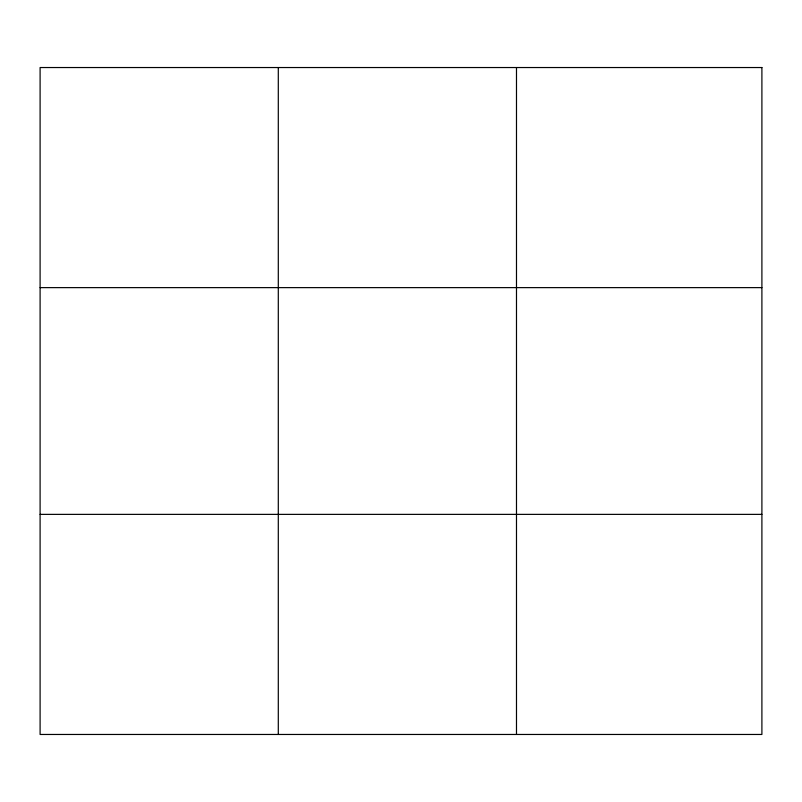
<?xml version="1.0" encoding="UTF-8"?>
<svg xmlns="http://www.w3.org/2000/svg" width="802" height="802" viewBox="0 0 802 802"><rect width="100%" height="100%" fill="white"/><g stroke="black" fill="none" stroke-linecap="round" stroke-linejoin="round"><path stroke-width="1.2" d="M278.294 67.538L278.294 734.462M516.488 67.538L516.488 734.462M40.1 287.627L761.9 287.627M40.1 514.373L761.9 514.373M761.9 67.538L761.9 734.462L40.1 734.462L40.1 67.538L761.9 67.538"/></g></svg>
